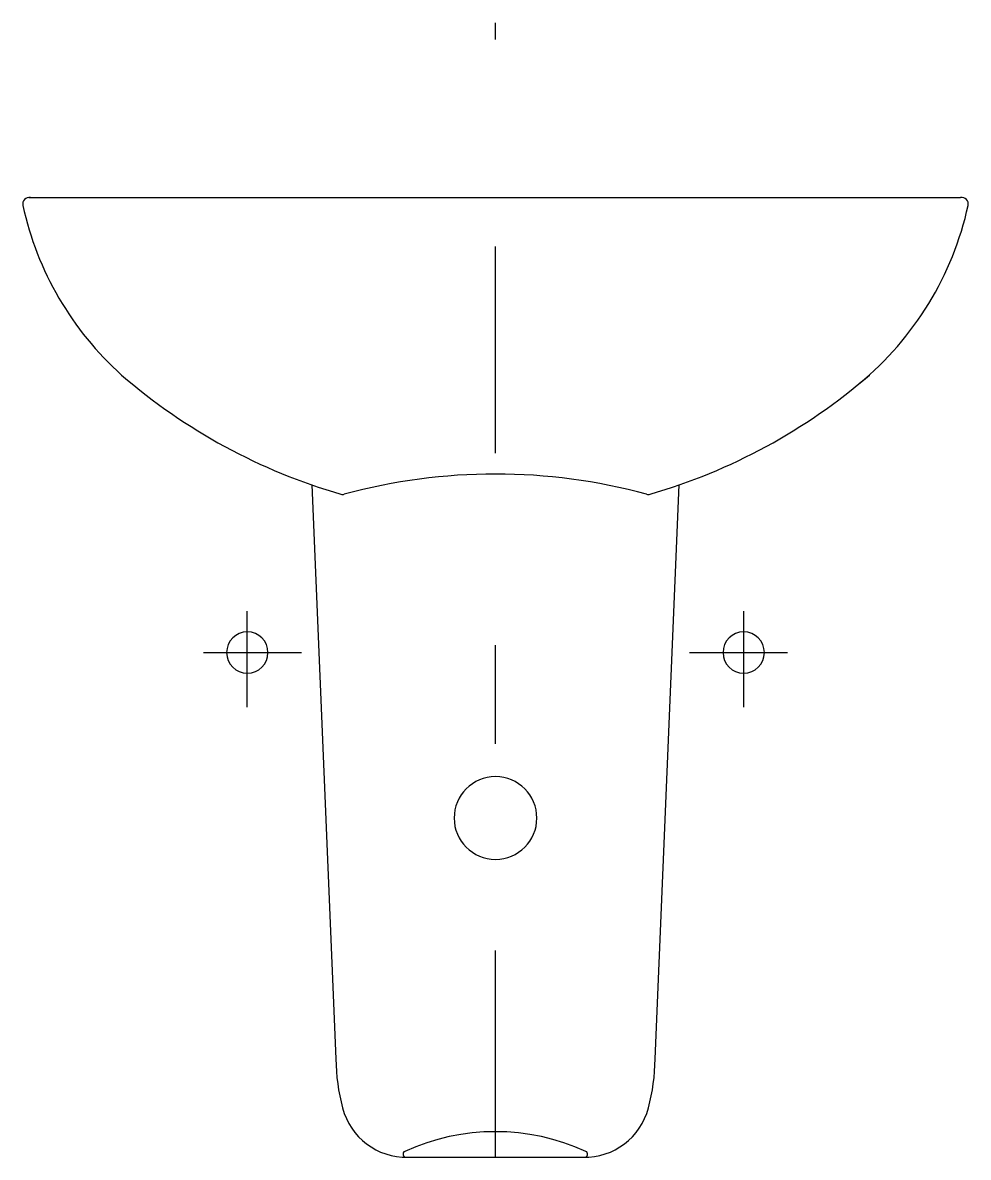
# Model space of a CAD drawing. Extents: x -918.003 to -917.546, y 865.022 to 865.571.
import ezdxf

# ---------------------------------------------------------------- set-up
doc = ezdxf.new("R2010")
doc.units = 0
doc.header["$LTSCALE"] = 0.2
doc.header["$MEASUREMENT"] = 0
for name, pattern in [('AXES', [0.5400000065565109, 0.300000011920929, -0.07999999821186066, 0.07999999821186066, -0.07999999821186066]), ('CACHE', [0.239999994635582, 0.119999997317791, -0.119999997317791]), ('CONTINU', [0])]:
    doc.linetypes.add(name, pattern=pattern)
doc.layers.get('0').update_dxf_attribs({"linetype": 'CONTINUOUS'})
doc.layers.add('DECA_EIXOS', color=5, linetype='AXES')

msp = doc.modelspace()

# ---------------------------------------------------------------- linework, layer by layer
at = {"linetype": 'CONTINU'}
for p, q in [((-918.0002730909167, 865.4863103880446), (-917.5498274054197, 865.4862715981678)), ((-917.8634491499103, 865.3473183816501), (-917.8519020587571, 865.0697572666929)), ((-917.6974737840862, 865.0697571386174), (-917.6859224401866, 865.3473197667752)), ((-917.8179118892511, 865.0222168946095), (-917.7316454084552, 865.0222168147394))]:
    msp.add_line(p, q, dxfattribs=at)
for centre, radius, start, end in [((-918.0000811203287, 865.4831084940073), 0.003207643704112933, 80.44825769052095, 191.714548206532), ((-917.549300437752, 865.4831031411716), 0.003211979865938074, 348.3998661051392, 99.44281768861018), ((-917.6970762643522, 865.5155643763871), 0.154510811593568, 309.4996679849544, 347.6272703844468), ((-917.7708742818593, 865.6138034378537), 0.2821077563018938, 229.1356141068095, 253.8301636673526), ((-917.7785126247989, 865.6138240232212), 0.2821306820308458, 286.1653098305993, 310.8634337624874), ((-917.7747057111894, 865.0735662454197), 0.2790085220336375, 74.81124877931053, 105.1848526001033), ((-917.848573309866, 865.3457289634732), 0.003000284980799085, 253.2654540944436, 285.1826919642546), ((-917.7008197371945, 865.3457233965935), 0.002999726231119591, 254.8133523130727, 286.5606699829843), ((-917.8946878584063, 865.2662716287205), 0.01000004053116754, 90, 270), ((-917.8946878584063, 865.2662716287205), 0.01000004053116754, 270, 90), ((-917.6546878584063, 865.2662716287205), 0.01000004053116754, 90, 270), ((-917.6546878584063, 865.2662716287205), 0.01000004053116754, 270, 90), ((-917.7519168483883, 865.0715035673757), 0.1000004592917836, 181.0006028540265, 194.7332184218398), ((-917.797446494881, 865.0715014260834), 0.09998792648321575, 345.266167640875, 359.000425517746), ((-917.8176837692743, 865.0542100137302), 0.03199784994134076, 194.7346649169073, 270.9865112302826), ((-917.7316917253227, 865.0542096694353), 0.03199752592878, 269.0129886634646, 345.265838242212), ((-917.7747783430254, 864.9293512338231), 0.1052562713621741, 65.43566894529323, 114.5648040771659), ((-917.8179119204135, 865.0237168451888), 0.001499950579555543, 114.5743333547971, 270.001190353615), ((-917.7316454728145, 865.0237169573104), 0.001500142572370316, 270.0024581131868, 65.43251182566401)]:
    msp.add_arc(centre, radius, start, end, dxfattribs=at)
at = {"linetype": 'CONTINUOUS'}
msp.add_arc((-917.8522806119677, 865.5154778373878), 0.154511, 192.3398813231316, 228.1094260482369, dxfattribs=at)
at = {"linetype": 'CACHE'}
for start, end in [(90, 270), (270, 90)]:
    msp.add_arc((-917.7746878584063, 865.1862716287204), 0.02000007390972769, start, end, dxfattribs=at)
at = {"layer": 'DECA_EIXOS'}
for p, q in [((-917.7746878584063, 865.3626690286228), (-917.7746878584063, 865.570828513486)), ((-917.8946878584063, 865.2397890084811), (-917.8946878584063, 865.2862998574802)), ((-917.6546878584063, 865.2397890084811), (-917.6546878584063, 865.2862998574802)), ((-917.7746878584063, 865.0222168248722), (-917.7746878584063, 865.2697889321872)), ((-917.9158835371172, 865.2662716287205), (-917.8685494001544, 865.2662716287205)), ((-917.6808264692461, 865.2662716287205), (-917.6334923322833, 865.2662716287205))]:
    msp.add_line(p, q, dxfattribs=at)

doc.saveas('drawing.dxf')
